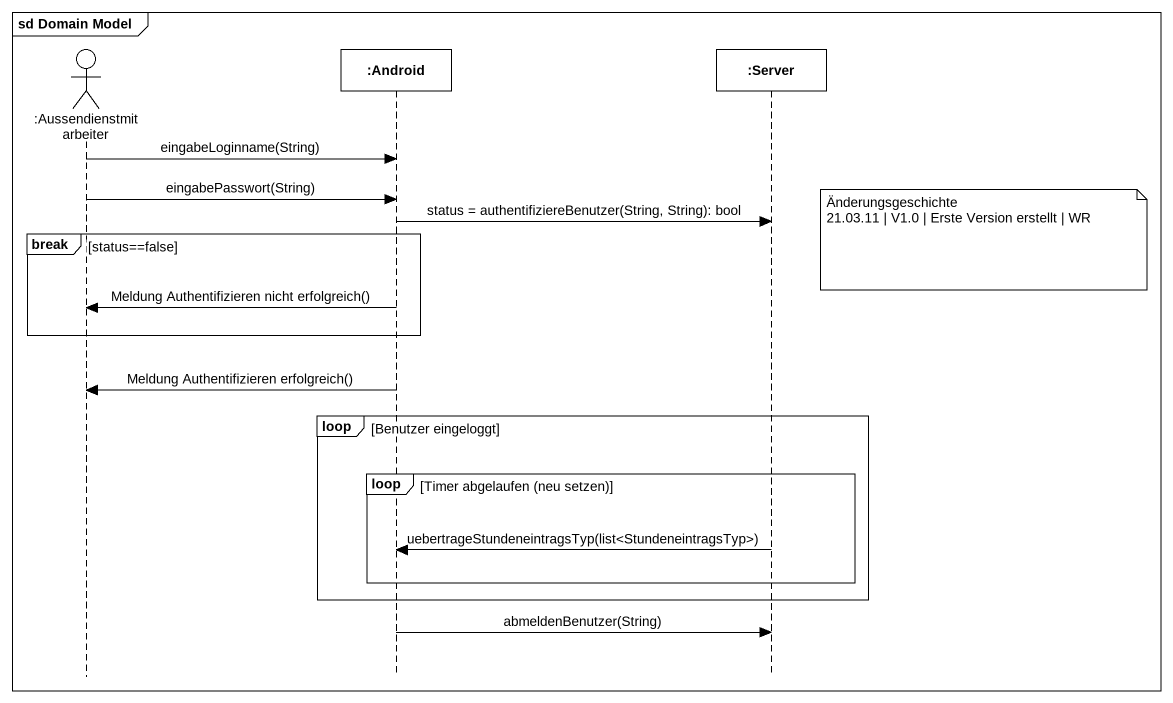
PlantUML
@startuml
mainframe sd Domain Model
hide footbox
actor ":Aussendienstmitarbeiter" as Aussendienstmitarbeiter
participant ":Android" as Android
participant ":Server" as Server

Aussendienstmitarbeiter -> Android : eingabeLoginname(String)
Aussendienstmitarbeiter -> Android : eingabePasswort(String)
Android -> Server : status = authentifiziereBenutzer(String, String): bool
break status==false
  note right of Server
    Änderungsgeschichte
    21.03.11 | V1.0 | Erste Version erstellt | WR
  end note
  Android -> Aussendienstmitarbeiter : Meldung Authentifizieren nicht erfolgreich()
end
Android -> Aussendienstmitarbeiter : Meldung Authentifizieren erfolgreich()
loop Benutzer eingeloggt
  loop Timer abgelaufen (neu setzen)
    Server -> Android : uebertrageStundeneintragsTyp(list<StundeneintragsTyp>)
  end
end
Android -> Server : abmeldenBenutzer(String)
@enduml
